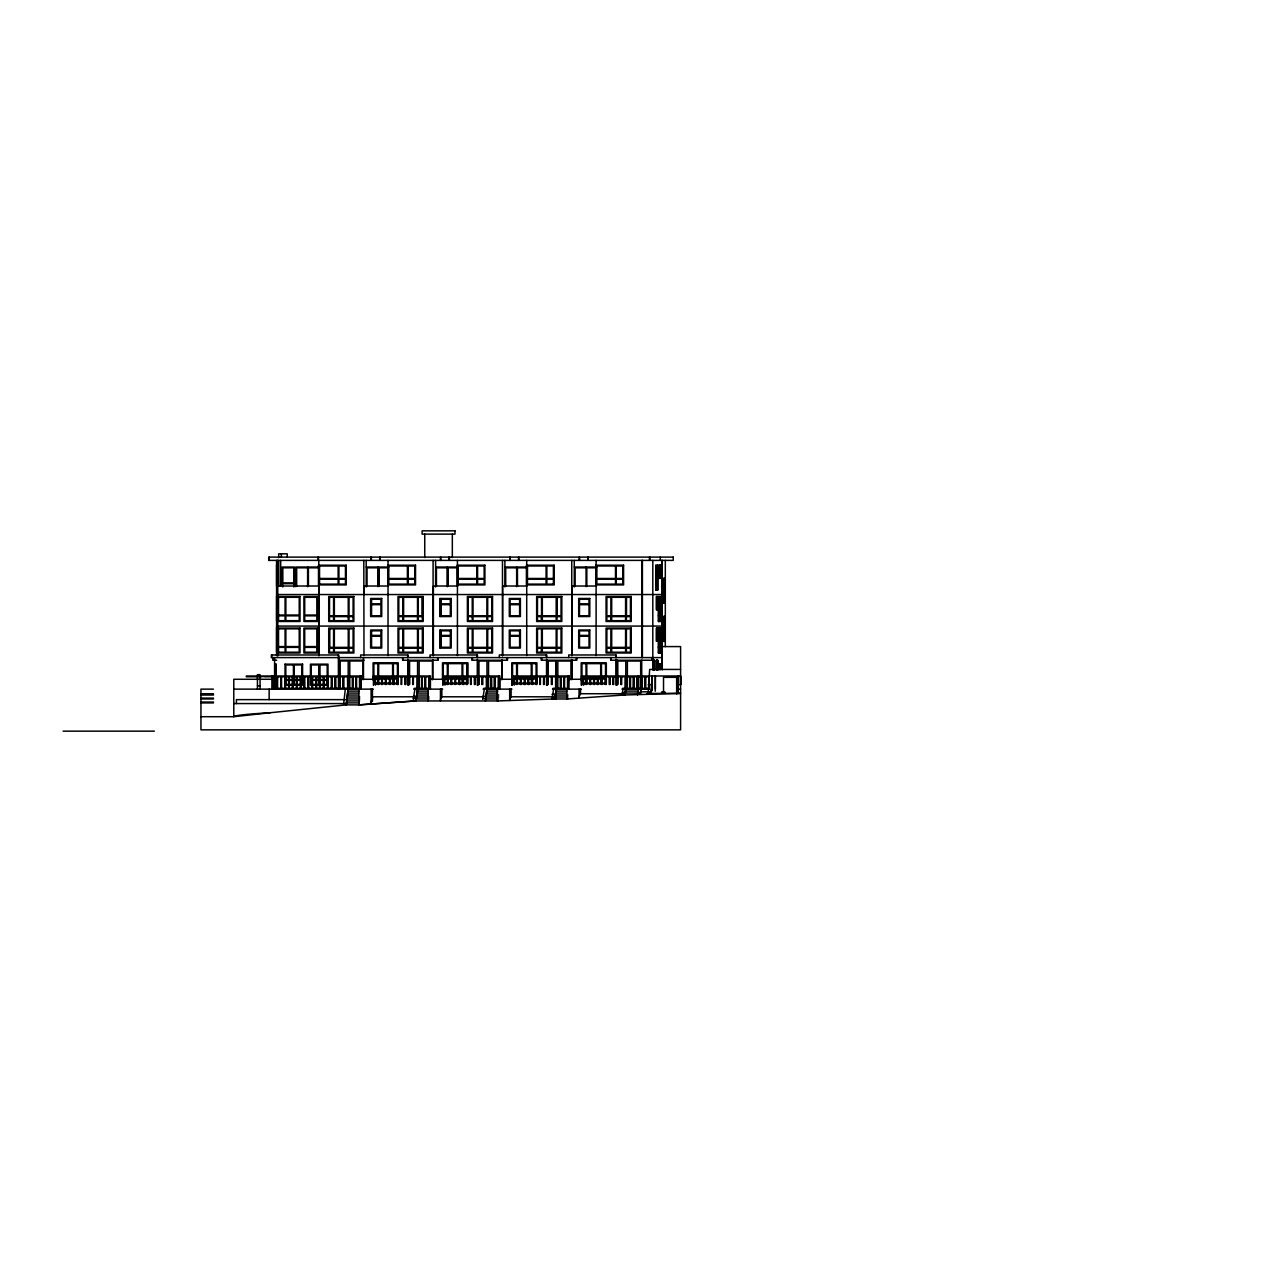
<?xml version="1.0" encoding="UTF-8"?>
<svg xmlns="http://www.w3.org/2000/svg" width="1262" height="1262" viewBox="0 0 1262 1262"><rect width="100%" height="100%" fill="white"/><g stroke="black" fill="none" stroke-linecap="round" stroke-linejoin="round"><path stroke-width="1.5" d="M329.508 647.343L329.524 628.839L333.594 628.839L333.562 647.343L329.508 647.343L329.54 628.839M200.942 716.706L233.785 716.706A46.694 2.477 -2.4 0 1 270.021 712.762L346.119 704.89L346.119 703.565M422.344 615.824L422.36 597.305L418.29 597.305L418.29 615.824L422.36 615.824L422.376 597.305M491.738 615.824L491.754 597.305L487.7 597.305L487.684 615.824L491.77 615.824L491.77 597.305M556.211 693.059L556.211 689.131L554.617 699.306M556.968 597.305L556.952 615.824L561.038 615.824L561.038 597.305L556.968 597.305L556.968 615.824M596.106 560.391L596.106 655.625M626.394 628.839L626.362 647.359L630.432 647.359L630.448 628.839L626.362 628.839M626.378 615.824L626.394 597.305M641.932 560.391L641.932 657.597M652.817 669.428L652.817 657.597M654.268 669.775L654.268 660.231M657.565 669.775L657.565 660.231M660.136 669.538L660.136 663.922M661.982 669.428L661.982 560.391M677.82 692.522L677.82 684.682L680.597 684.682L680.597 675.99M677.82 684.682L677.962 675.99L677.962 693.516M343.706 703.565L345.299 689.131M346.324 704.89L347.918 689.131M622.545 695.031L680.597 693.39L648.163 693.39L649.662 669.428L680.581 669.428M650.782 693.39L652.28 675.99L652.28 690.282M413.321 699.416L414.914 689.131M415.939 700.946L417.533 689.131L417.438 693.059M482.731 699.416L484.324 689.131M485.349 700.946L486.943 689.131L486.832 693.059M622.213 695.031L623.002 689.131M624.832 695.031L625.621 689.131L625.51 693.059M637.531 695.031L638.335 689.131L638.225 691.087L625.258 691.087L625.258 693.059M371.107 702.713L372.448 696.798L414.094 696.798L413.321 698.549L415.939 698.549M371.769 701.073L372.448 698.107M551.999 699.306L553.592 689.131M640.149 693.721L640.954 691.813L649.488 691.813L648.163 692.081M579.037 696.813L580.536 693.721L580.536 689.131M440.454 699.637L441.842 696.798L441.842 689.131M509.674 699.211L511.126 696.798L511.11 689.131M646.996 693.611L648.494 693.327M620.636 695.252L623.254 695.031M270.021 712.762L233.785 716.706L233.785 679.271L273.191 679.271M360.553 704.764L415.466 700.946L498.253 700.946M358.802 704.89L415.592 700.946M566.875 698.974L623.807 695.031M497.512 700.946L554.05 698.974M276.583 565.202L276.583 586.231M554.207 565.202L526.443 565.202L526.443 584.905L554.207 584.905L554.176 565.202M623.602 565.202L595.838 565.202L595.838 584.905L623.602 584.905L623.586 565.202M318.56 565.991L338.137 565.991L338.137 578.469L319.523 578.469M655.798 566.039L657.676 566.039M658.953 566.007L660.326 566.007M318.403 567.032L295.876 567.032L295.907 586.688M366.248 567.032L388.759 567.032M435.642 567.032L458.169 567.032M504.91 567.032L527.437 567.032M574.32 567.032L596.847 567.032M307.66 567.821L296.665 567.821L296.68 586.341M319.412 567.821L308.401 567.821L308.401 586.341M378.016 567.821L367.037 567.821L367.053 586.341M378.805 567.821L378.805 586.341L378.758 567.821L387.939 567.821M447.426 567.821L436.431 567.821L436.431 586.341M448.199 567.821L448.199 586.341L448.168 567.821L457.349 567.821M516.694 567.821L505.699 567.821L505.715 586.341M526.617 567.821L517.436 567.821L517.483 586.341M586.089 567.821L575.109 567.821L575.125 586.341M596.011 567.821L586.83 567.821L586.83 586.341M655.798 570.913L657.676 570.913M655.798 571.702L657.676 571.702M658.953 577.57L660.326 577.57M553.419 578.469L546.856 578.469L546.872 565.991L553.419 565.991L553.403 578.469M622.813 578.469L616.25 578.469L616.266 565.991L622.813 565.991L622.797 578.469M318.56 584.117L338.137 584.117L338.121 579.258L319.523 579.258L319.554 584.117M553.419 584.117L546.856 584.117L546.872 579.258L553.419 579.258L553.403 584.117M622.813 584.117L616.25 584.117L616.266 579.258L622.813 579.258L622.797 584.117M279.281 586.01L319.176 586.01M388.444 586.01L363.992 586.01L364.087 594.544M457.854 586.01L433.387 586.01L433.387 655.625M527.122 586.01L502.655 586.01L502.655 655.625M596.516 586.01L572.065 586.01L572.065 655.625M655.798 589.433L657.676 589.433M277.766 594.544L433.087 594.544M433.387 594.544L571.749 594.544M572.065 594.544L661.982 594.544M276.583 595.869L276.583 620.825M277.561 597.305L285.086 597.305L285.086 615.036L277.561 615.036M542.281 597.305L556.195 597.305L556.163 615.824L542.281 615.824L542.281 597.305L542.313 615.824M658.448 597.336L660.326 597.336M371.407 599.276L380.95 599.276L380.919 603.883L371.407 603.883L371.407 599.276L371.422 603.883M371.407 604.672L380.95 604.672L380.95 615.761L371.407 615.761L371.407 604.672L371.422 615.761M299.236 615.036L285.859 615.036L285.859 597.305L299.236 597.305L299.22 615.036M658.448 615.067L660.326 615.067M277.561 615.824L285.086 615.824L285.07 620.683L277.561 620.683M625.589 615.824L611.691 615.824L611.691 597.305L625.589 597.305L625.573 615.824M658.448 615.856L660.326 615.856M541.524 616.613L537.438 616.613L537.47 620.683L541.524 620.683L541.524 616.613L541.508 620.683M542.281 616.613L556.195 616.613L556.163 620.683L542.281 620.683L542.281 616.613L542.313 620.683M556.952 616.613L561.038 616.613L561.006 620.683L556.952 620.683L556.968 616.613M606.848 620.683L610.918 620.683L610.918 616.613L606.848 616.613L606.864 620.683M626.362 616.613L630.432 616.613L630.432 620.683L626.362 620.683L626.378 616.613M299.236 620.683L285.859 620.683L285.859 615.824L299.236 615.824L299.22 620.683M625.589 620.683L611.691 620.683L611.707 616.613L625.589 616.613L625.573 620.683M658.448 620.715L660.326 620.715M277.766 626.078L433.087 626.078M433.387 626.078L571.749 626.078M572.065 626.078L661.982 626.078M276.583 627.388L276.583 652.344M277.561 628.839L285.086 628.839L285.086 646.57L277.561 646.57M299.236 628.839L285.859 628.839L285.859 646.57L299.236 646.57L299.22 628.839M542.281 628.839L556.195 628.839L556.163 647.359L542.281 647.359L542.281 628.839L542.313 647.359M658.448 628.855L660.326 628.855M371.407 630.811L380.95 630.811L380.919 635.401L371.407 635.401L371.407 630.811L371.422 635.401M371.407 636.19L380.95 636.19L380.95 647.28L371.407 647.28L371.407 636.19L371.422 647.28M658.448 646.586L660.326 646.586M662.25 646.586L680.597 646.586L680.597 729.846L200.942 729.846L200.942 689.131L213.42 689.131M277.561 647.359L285.086 647.359L285.086 652.217L277.561 652.217M299.236 647.359L285.859 647.359L285.859 652.217L299.236 652.217L299.22 647.359M625.589 647.359L611.691 647.359L611.691 628.839L625.589 628.839L625.573 647.359M658.448 647.374L660.326 647.374M541.524 648.147L537.438 648.147L537.438 652.217L541.524 652.217L541.524 648.147L541.508 652.217M542.281 648.147L556.195 648.147L556.163 652.217L542.281 652.217L542.281 648.147L542.313 652.217M556.952 648.147L561.038 648.147L561.038 652.217L556.952 652.217L556.968 648.147M606.848 648.147L610.918 648.147L610.918 652.217L606.848 652.217L606.864 648.147M625.589 648.147L611.691 648.147L611.691 652.217L625.589 652.217L625.573 648.147M626.362 652.217L630.432 652.217L630.432 648.147L626.362 648.147L626.378 652.217M658.448 652.233L660.326 652.233M661.982 657.597L271.803 657.597L271.803 654.978M276.709 660.231L272.797 660.231L272.797 657.597M339.131 660.184L364.15 660.184M556.353 691.087L556.258 661.051L548.26 661.051L548.118 684.477M653.164 661.02L654.473 661.02M656.445 661.02L657.77 661.02M397.435 663.638L393.365 663.638L393.397 678.215L397.451 678.215L397.42 663.638M447.332 663.638L443.262 663.638L443.293 678.215L447.347 678.215L447.316 663.638M466.845 663.638L462.775 663.638L462.807 678.215L466.861 678.215L466.83 663.638M276.283 664.017L275.116 664.017L275.053 688.342M285.023 664.159L302.596 664.159M658.953 664.711L660.326 664.711L660.326 668.56M301.807 664.948L285.811 664.948L285.827 679.54M246.279 675.99L361.169 675.99L361.169 679.745M373.426 685.376L373.426 675.99L430.468 675.99L430.389 689.131M569.146 679.745L569.146 675.99L512.104 675.99L512.183 685.376M246.279 676.779L262.259 676.779M263.868 676.779L347.571 676.779M418.479 676.779L428.859 676.779M486.391 676.779L443.609 676.779L443.609 684.477M555.659 676.779L512.893 676.779L512.893 684.477M626.567 688.342L636.947 688.342L636.947 676.779L626.567 676.779L626.646 688.342M638.446 676.779L648.952 676.779L648.952 688.342L638.446 688.342L638.446 676.779L638.54 688.342M378.71 678.215L392.608 678.215L392.608 663.638L378.71 663.638L378.521 684.477M448.12 678.215L462.018 678.215L462.018 663.638L448.12 663.638L447.931 684.477M373.867 679.003L377.953 679.003M378.71 679.003L392.608 679.003L392.592 683.073L378.71 683.073M393.381 679.003L397.451 679.003L397.435 683.073L393.381 683.073M443.262 679.003L447.347 679.003M448.12 679.003L462.018 679.003L462.002 683.073L448.12 683.073M462.775 679.003L466.861 679.003L466.861 683.073L462.775 683.073M512.546 679.003L516.615 679.003L516.6 683.073L512.546 683.073M581.956 679.003L586.041 679.003L586.01 683.073L581.956 683.073M568.925 679.271L583.628 679.271L583.628 685.187M285.811 679.54L301.807 679.54L301.792 664.948M375.224 683.073L377.953 683.073M444.618 683.073L447.347 683.073M375.019 683.862L398.24 683.862L398.224 662.85L373.079 662.85L373.095 680.044M444.413 683.862L467.65 683.862L467.65 662.85L442.489 662.85L442.489 680.044M513.681 683.862L536.918 683.862L536.918 662.85L511.757 662.85L511.757 680.044M583.107 683.862L606.328 683.862L606.328 662.85L581.167 662.85L581.183 680.044M285.811 684.398L301.807 684.398M648.163 684.682L650.782 684.682M327.994 685.187L310.436 685.187L310.436 664.159L327.994 664.159L328.025 688.342M257.432 685.834L260.051 685.834M272.276 688.342L348.202 688.247M414.362 688.295L417.58 688.295M483.772 688.295L486.974 688.295M498.269 688.342L487.873 688.342L487.873 676.779L498.269 676.779L498.19 688.342M553.04 688.295L556.258 688.295M557.141 688.342L567.537 688.342L567.537 676.779L557.141 676.779L557.236 688.342M622.576 688.295L625.794 688.295M233.785 689.131L373.284 689.131M413.605 689.131L442.678 689.131M483.015 689.131L511.946 689.131M552.504 689.131L581.372 689.131M621.929 689.131L649.662 689.131M679.193 689.131L680.597 689.131M650.782 690.756L652.06 690.756M359.007 691.087L347.87 691.087L347.87 693.059L348.123 689.131L348.123 693.059M428.323 691.087L417.17 691.087L417.17 693.059M497.717 691.087L486.58 691.087L486.58 693.059M566.985 691.087L555.848 691.087L555.895 698.974M661.43 692.081L665.074 692.081L665.074 693.39M622.213 692.728L624.832 692.728M637.531 692.728L640.149 692.728L640.954 689.131L640.954 693.059M358.755 693.059L347.602 693.059L347.602 695.031M428.055 693.059L416.917 693.059L416.917 695.031M497.465 693.059L486.312 693.059L486.312 695.031M566.733 693.059L555.58 693.059L555.643 698.974M637.957 693.059L625.005 693.059L625.005 695.031M200.942 693.737L213.42 693.737L213.42 695.031L200.942 695.031M580.536 693.721L624.816 693.721M551.999 694.384L554.617 694.384M358.503 695.031L347.35 695.031L347.35 697.003M427.802 695.031L416.665 695.031L416.665 697.003M498.758 695.031L486.059 695.031L486.059 697.003M568.026 695.031L555.327 695.031L555.375 698.974M413.321 696.34L415.939 696.34M482.731 696.34L485.349 696.34M441.842 696.798L483.488 696.798L482.731 698.485L485.349 698.485M511.126 696.798L552.756 696.798M359.796 697.003L347.097 697.003L347.097 700.946M429.096 697.003L416.397 697.003L416.397 698.974M498.758 697.003L485.807 697.003L485.807 698.974M568.026 697.003L555.075 697.003L555.075 698.974M551.999 697.287L554.617 697.287M200.942 698.107L213.42 698.107L213.42 698.974L200.942 698.974M359.796 698.974L346.829 698.974L346.829 702.918M429.096 698.974L416.144 698.974L416.144 700.946M498.506 698.974L485.539 698.974L485.539 700.946M552.914 698.974L567.774 698.974M343.343 699.637L236.42 699.637L236.42 703.565M343.706 699.637L346.324 699.637M359.544 700.946L346.577 700.946L346.577 702.918M200.942 702.051L213.42 702.051L213.42 702.918L200.942 702.918M346.324 702.918L359.276 702.918M233.785 703.565L346.324 703.565M346.119 704.89L359.023 704.89L358.802 689.131M63.1 731.155L154.39 731.155M680.597 684.682L680.581 675.99L581.514 675.99L581.593 685.376M566.733 689.131L566.733 698.974M676.653 694.053L676.653 677.331L663.528 677.331L663.528 692.207M665.311 560.391L665.311 646.586M664.285 578.359L664.285 603.315M664.285 616.455L664.285 641.412M663.907 578.359L663.907 603.315M663.907 616.455L663.907 641.412M662.25 560.391L662.25 669.791M662.455 692.081L662.455 693.39M660.389 669.538L660.389 663.922L658.89 663.922L658.89 669.538M660.31 557.11L660.31 560.391M660.136 565.218L660.136 578.359M660.136 596.547L660.136 621.503M660.136 628.066L660.136 653.022M660.073 566.007L660.073 577.57M660.073 597.336L660.073 615.067M660.073 615.856L660.073 620.715M660.073 628.855L660.073 646.586M660.073 647.374L660.073 652.233M660.073 664.711L660.073 668.56M659.805 566.007L659.742 577.57M659.805 664.711L659.742 668.56M659.49 566.007L659.537 577.57M659.49 664.711L659.553 668.56M659.158 565.218L659.158 578.359M659.285 597.336L659.221 615.067M659.221 615.856L659.285 620.715M659.221 628.855L659.285 646.586M659.221 647.374L659.285 652.233M659.158 663.922L659.158 669.538M659.016 597.336L658.953 615.067M658.953 615.856L659.016 620.715M658.953 628.855L659.016 646.586M658.953 647.374L659.016 652.233M658.638 596.547L658.638 621.503M658.638 628.066L658.638 653.022M657.77 670.122L657.833 660.231L656.398 660.231L656.398 669.775M657.486 565.266L657.486 590.222M657.502 661.02L657.502 670.122M657.423 566.039L657.423 570.913M657.423 571.702L657.423 589.433M657.265 661.02L657.202 670.122M657.045 596.547L657.045 609.672M657.045 628.066L657.045 641.206M656.95 660.231L656.95 668.892M656.713 597.336L656.713 608.883M656.713 628.855L656.713 640.418M656.713 661.02L656.713 670.122M656.571 566.039L656.634 570.913M656.634 571.702L656.571 589.433M656.65 596.547L656.65 609.672M656.65 628.066L656.65 641.206M656.65 660.231L656.445 670.122M656.366 566.039L656.303 570.913M656.366 571.702L656.303 589.433M655.988 565.266L655.988 590.222M655.435 675.99L655.435 689.131M655.23 675.99L655.23 691.229M654.473 670.122L654.536 660.231L653.101 660.231L653.164 670.122M654.205 661.02L654.205 670.122M653.921 661.02L653.984 670.122M653.716 660.231L653.653 668.892M653.353 660.231L653.416 670.122M652.817 560.391L652.801 660.231L610.698 660.231L610.698 657.597M651.728 657.597L651.728 660.231M649.898 557.11L649.898 560.391M649.441 557.11L649.441 560.391M645.813 676.779L645.734 688.342M645.134 676.779L645.134 688.342M645.056 676.779L645.056 688.342M642.405 560.391L642.405 657.597M642.342 676.779L642.263 688.342M641.727 660.231L641.743 689.131M641.585 676.779L641.664 688.342M640.686 689.131L640.67 661.051L627.372 661.051L627.372 689.131M637.736 675.99L637.657 689.131M636.868 676.779L636.868 688.342M633.177 676.779L633.098 688.342M629.659 676.779L629.754 688.342M625.778 691.087L625.794 661.051L617.796 661.051L617.812 684.398M624.99 688.342L625.069 676.779L582.303 676.779L582.381 684.477M621.503 676.779L621.503 684.477M621.425 676.779L621.425 684.477M620.825 676.779L620.746 684.477M617.623 676.779L617.544 684.477M616.724 660.231L616.755 685.266M616.629 659.569L616.629 685.187M616.172 657.597L616.172 654.978L568.736 654.978L568.736 657.597M615.966 659.569L615.966 685.187M615.761 654.978L615.761 657.597M613.663 676.779L613.742 684.477M611.108 657.597L611.108 660.231M610.903 616.613L610.903 620.683M610.903 648.147L610.903 652.217M609.877 676.779L609.877 684.477M609.783 676.779L609.783 684.477M609.12 676.779L609.199 684.477M605.318 676.779L605.239 684.477M602.037 676.779L602.116 684.477M601.453 676.779L601.375 684.477M598.251 676.779L598.156 684.477M593.613 676.779L593.692 684.477M590.49 676.779L590.49 684.477M590.411 676.779L590.411 684.477M589.827 676.779L589.733 684.477M588.202 557.11L588.202 560.391M587.903 557.11L587.903 560.391M586.609 676.779L586.53 684.477M586.057 567.032L586.057 586.688M585.868 676.779L585.947 684.477M581.372 679.271L581.372 685.187M579.558 557.11L579.558 560.391M579.258 557.11L579.258 560.391M579.037 689.131L579.037 698.123M576.766 657.597L576.766 660.231L541.272 660.231L541.272 657.597M576.355 657.597L576.355 660.231M574.273 560.391L574.273 586.956M572.207 660.231L572.191 679.492M571.749 560.391L571.749 655.625M571.544 659.569L571.544 679.271M571.118 679.761L571.15 661.051L557.836 661.051L557.851 689.131M569.067 675.99L568.925 689.131M568.326 675.99L568.231 689.131M563.688 676.779L563.767 688.342M560.249 676.779L560.328 688.342M556.242 661.051L556.242 676.621M556.1 689.131L556.1 693.059M555.58 676.779L555.659 688.342M552.078 676.779L552.078 684.477M551.999 676.779L551.999 684.477M551.415 676.779L551.336 684.477M547.456 676.779L547.534 684.477M547.187 660.231L547.219 685.266M546.746 657.597L546.746 654.978L499.31 654.978L499.31 657.597M546.541 659.569L546.541 685.187M546.336 654.978L546.336 657.597M544.253 676.779L544.332 684.477M541.682 657.597L541.682 660.231M540.452 676.779L540.373 684.477M539.789 676.779L539.71 684.477M535.908 676.779L535.829 684.477M532.706 676.779L532.627 684.477M531.949 676.779L532.028 684.477M528.825 676.779L528.746 684.477M526.711 560.391L526.711 655.625M524.203 676.779L524.282 684.477M521.08 676.779L521.08 684.477M521.001 676.779L521.001 684.477M520.323 676.779L520.401 684.477M518.808 557.11L518.808 560.391M518.493 557.11L518.493 560.391M517.199 676.779L517.12 684.477M516.647 567.032L516.647 586.688M516.537 676.779L516.442 684.477M514.218 685.187L514.218 679.271L499.515 679.271L499.515 689.131M511.946 679.271L511.946 685.187M510.163 557.11L510.163 560.391M509.848 557.11L509.848 560.391M509.674 689.131L509.674 700.52M507.513 657.597L507.513 660.231L472.004 660.231L472.004 657.597M507.103 657.597L507.103 660.231M504.879 560.391L504.879 586.956M502.481 560.391L502.481 655.625M502.15 659.569L502.15 679.271M501.85 679.761L501.866 661.051L488.552 661.051L488.552 689.131M499.799 689.131L499.878 675.99L442.836 675.99L442.836 685.376M499.058 675.99L498.963 689.131M497.37 689.131L497.37 700.946M495.161 676.779L495.083 688.342M494.499 676.779L494.499 688.342M494.42 676.779L494.42 688.342M491.644 676.779L491.738 688.342M487.968 676.779L487.968 688.342M487.085 675.99L487.085 689.131M486.974 676.621L486.958 661.051L478.976 661.051L479.008 684.398M486.312 676.779L486.391 688.342M482.731 676.779L482.81 684.477M478.945 676.779L478.85 684.477M478.266 676.779L478.188 684.477M477.919 660.231L477.935 685.266M477.478 657.597L477.478 654.978L430.042 654.978L430.042 657.597M477.273 659.569L477.273 685.187M477.068 654.978L477.068 657.597M474.307 676.779L474.386 684.477M472.414 657.597L472.414 660.231M471.183 676.779L471.105 684.477M470.426 676.779L470.521 684.477M467.618 662.85L467.618 683.862M467.224 676.779L467.303 684.477M462.681 676.779L462.76 684.477M459.557 676.779L459.557 684.477M459.478 676.779L459.478 684.477M458.8 676.779L458.895 684.477M457.428 560.391L457.428 655.625M455.677 676.779L455.598 684.477M455.014 676.779L454.935 684.477M452.332 534.126L452.332 557.52M451.812 676.779L451.717 684.477M451.133 676.779L451.133 684.477M451.055 676.779L451.055 684.477M449.398 557.11L449.398 560.391M449.098 557.11L449.098 560.391M447.852 676.779L447.852 684.477M447.426 586.341L447.395 567.032L447.379 586.688M447.253 676.779L447.174 684.477M444.934 685.187L444.934 679.271L430.247 679.271L430.247 689.131M440.832 599.276L440.832 603.883M440.832 604.672L440.832 615.761M440.832 630.811L440.832 635.401M440.832 636.19L440.832 647.28M440.753 557.11L440.753 560.391M440.454 557.11L440.454 560.391M440.454 689.131L440.454 700.946M440.044 598.488L440.044 616.55M440.044 630.022L440.044 648.069M438.103 657.597L438.103 660.231L402.61 660.231L402.61 657.597M437.693 657.597L437.693 660.231M435.611 560.391L435.611 586.956M433.087 560.391L433.087 655.625M432.866 659.569L432.866 679.271M432.472 679.761L432.456 661.051L419.158 661.051L419.158 689.131M429.569 675.99L429.648 689.131M428.78 676.779L428.859 688.342L418.479 688.342L418.558 676.779M428.149 689.131L428.149 700.946M425.688 676.779L425.767 688.342M425.089 676.779L425.089 688.342M425.01 676.779L425.01 688.342M424.742 534.126L424.742 557.52M422.249 676.779L422.328 688.342M417.69 675.99L417.69 689.131M417.58 676.621L417.564 661.051L409.582 661.051L409.535 684.477M416.902 688.342L416.981 676.779L374.215 676.779L374.293 684.477M413.415 676.779L413.337 684.477M409.456 676.779L409.456 684.477M408.872 676.779L408.778 684.477M408.541 660.231L408.509 685.266M408.083 657.597L408.083 654.978L360.648 654.978L360.648 657.597M407.878 659.569L407.878 685.187M407.673 654.978L407.673 657.597M404.992 676.779L404.913 684.477M403.02 657.597L403.02 660.231M401.789 676.779L401.695 684.477M401.111 676.779L401.032 684.477M397.909 676.779L397.83 684.477M397.23 676.779L397.23 684.477M397.151 676.779L397.151 684.477M393.365 676.779L393.287 684.477M390.163 676.779L390.068 684.477M389.485 676.779L389.406 684.477M388.033 560.391L388.033 655.625M386.204 676.779L386.282 684.477M385.604 676.779L385.604 684.477M385.525 676.779L385.525 684.477M382.323 676.779L382.402 684.477M381.739 676.779L381.739 684.477M381.645 676.779L381.645 684.477M380.004 557.11L380.004 560.391M379.688 557.11L379.688 560.391M378.442 676.779L378.442 684.477M378.016 586.341L378.001 567.032L377.985 586.688M377.859 676.779L377.78 684.477M375.54 685.187L375.54 679.271L360.837 679.271L360.837 689.131M373.505 675.99L373.505 679.745M372.448 689.131L372.448 701.498M371.359 557.11L371.359 560.391M371.044 557.11L371.044 560.391M371.107 689.131L371.107 704.022M366.201 560.391L366.201 586.956M363.803 560.391L363.992 655.625M363.472 657.597L363.472 679.271M363.093 679.713L363.077 661.004L349.779 661.004L349.795 689.084M361.09 675.99L361.09 689.131M360.348 675.99L360.254 689.131M356.452 676.779L356.452 688.342M356.373 676.779L356.373 688.342M355.71 676.779L355.789 688.342M352.272 676.779L352.35 688.342M348.359 675.99L348.28 689.131M348.202 676.574L348.186 661.004L340.204 661.004L340.204 688.247M347.539 675.99L347.649 689.131M343.611 676.779L343.611 688.342M343.516 676.779L343.516 688.342M342.933 676.779L342.854 688.342M339.73 676.779L339.652 688.342M339.162 657.597L339.162 689.084M338.973 676.779L339.052 688.342M338.768 657.597L338.768 654.978L271.33 654.978L271.33 657.597M338.342 654.978L338.484 689.131M335.771 676.779L335.85 688.342M335.187 676.779L335.187 688.342M335.108 676.779L335.108 688.342M331.985 676.779L331.985 688.342M331.89 676.779L331.89 688.342M331.307 676.779L331.228 688.342M328.104 676.779L328.104 688.342M327.347 676.779L327.426 688.342M324.224 676.779L324.145 688.342M323.561 676.779L323.561 688.342M323.466 676.779L323.466 688.342M320.343 676.779L320.264 688.342M319.523 565.991L319.554 578.469M318.829 565.991L318.829 578.469M318.829 579.258L318.829 584.117M319.065 586.01L319.065 655.625M318.765 560.391L318.765 655.625M318.45 557.11L318.45 560.391M318.15 557.11L318.15 560.391M315.8 676.779L315.721 688.342M312.519 676.779L312.597 688.342M311.84 676.779L311.935 688.342M308.638 676.779L308.717 688.342M307.612 567.032L307.612 586.688M304.757 676.779L304.852 688.342M304.174 676.779L304.174 688.342M304.095 676.779L304.095 688.342M302.58 664.159L302.596 685.187L285.023 685.187L285.054 664.159M301.792 684.398L301.807 680.328L285.811 680.328L285.827 684.398M300.214 676.779L300.293 688.342M297.091 676.779L297.012 688.342M296.333 676.779L296.428 688.342M294.519 585.631L294.503 567.032L282.136 567.032L282.152 585.631M294.22 664.948L294.22 679.54M294.22 680.328L294.188 684.398M293.794 586.956L293.825 583.707L282.83 583.707L282.83 586.956M293.415 664.948L293.431 679.54M293.415 680.328L293.431 684.398M293.131 676.779L293.21 688.342M292.547 676.779L292.547 688.342M292.469 676.779L292.469 688.342M289.345 676.779L289.266 688.342M288.588 676.779L288.667 688.342M287.247 557.11L287.247 553.829L278.681 553.829L278.681 557.709M285.464 676.779L285.464 688.342M285.386 676.779L285.386 688.342M284.707 676.779L284.802 688.342M281.505 676.779L281.584 688.342M281.363 553.829L281.363 557.11M280.921 676.779L280.842 688.342M278.539 597.305L278.523 615.036M278.539 615.824L278.523 620.683M278.523 628.839L278.539 646.57M278.523 647.359L278.539 652.217M277.971 560.391L277.971 586.01M277.814 597.305L277.814 615.036M277.814 615.824L277.814 620.683M277.814 628.839L277.814 646.57M277.814 647.359L277.814 652.217M277.766 560.391L277.766 656.066M277.656 676.779L277.577 688.342M276.914 676.779L276.993 688.342M276.583 560.391L276.583 655.625M275.731 677.552L275.731 664.806L275.668 689.131M275.384 664.017L275.416 688.342M274.8 676.779L274.737 688.342M274.564 657.597L274.627 689.131M274.185 688.342L273.822 676.779M273.381 676.779L273.507 688.342M273.255 675.99L273.191 689.131M273.002 676.779L272.923 688.342M272.766 676.779L272.766 688.342M272.466 676.779L272.513 688.342M272.213 675.99L272.135 689.131M269.279 557.11L269.279 560.391M269.153 689.131L269.153 699.637M260.051 689.131L260.051 674.681L257.432 674.681L257.432 689.131M329.54 597.32L329.508 615.824L333.578 615.824L333.594 597.32L329.524 597.32M349.038 628.839L349.006 647.359L353.092 647.359L353.108 628.839L349.022 628.839M349.038 597.305L349.006 615.824L353.092 615.824L353.108 597.305L349.022 597.305M398.808 628.839L398.776 647.343L402.846 647.343L402.862 628.839L398.792 628.839M398.808 597.32L398.776 615.824L402.846 615.824L402.862 597.32L398.792 597.32M418.321 628.839L418.29 647.359L422.36 647.359L422.376 628.839L418.29 628.839M468.218 628.839L468.186 647.343L472.24 647.343L472.256 628.839L468.186 628.839M468.218 597.32L468.186 615.824L472.24 615.824L472.256 597.32L468.186 597.32M487.716 628.839L487.684 647.359L491.77 647.359L491.77 628.839L487.7 628.839M537.486 628.839L537.454 647.343L541.524 647.343L541.524 628.839L537.454 628.839M537.486 597.32L537.454 615.824L541.524 615.824L541.524 597.32L537.454 597.32M556.984 628.839L556.952 647.359L561.038 647.359L561.038 628.839L556.968 628.839M606.88 628.839L606.848 647.343L610.918 647.343L610.934 628.839L606.864 628.839M606.88 597.32L606.848 615.824L610.918 615.824L610.934 597.32L606.864 597.32M626.362 597.305L626.362 615.824L630.432 615.824L630.448 597.305L626.362 597.305M454.967 530.845L422.123 530.845L422.123 534.126L454.967 534.126L454.967 530.845M673.23 557.11L268.696 557.11L268.696 560.391L673.23 560.391L673.23 557.11M346.261 565.202L318.497 565.202L318.497 584.905L346.261 584.905L346.245 565.202M415.529 565.202L387.765 565.202L387.765 584.905L415.529 584.905L415.529 565.202M484.939 565.202L457.175 565.202L457.175 584.905L484.939 584.905L484.908 565.202M657.739 565.266L655.735 565.266L655.735 590.222L657.739 590.222L657.739 565.266M660.389 565.218L658.89 565.218L658.89 578.359L660.389 578.359L660.389 565.218M345.472 565.991L338.91 565.991L338.926 578.469L345.472 578.469L345.457 565.991M407.421 565.991L388.791 565.991L388.822 578.469L407.421 578.469L407.389 565.991M414.741 565.991L408.178 565.991L408.178 578.469L414.741 578.469L414.741 565.991M476.815 565.991L458.201 565.991L458.201 578.469L476.815 578.469L476.799 565.991M484.151 565.991L477.588 565.991L477.604 578.469L484.151 578.469L484.151 565.991M546.083 565.991L527.469 565.991L527.484 578.469L546.083 578.469L546.083 565.991M615.493 565.991L596.879 565.991L596.879 578.469L615.493 578.469L615.493 565.991M293.825 567.821L282.83 567.821L282.83 582.918L293.825 582.918L293.794 567.821M664.553 578.359L663.654 578.359L663.654 603.315L664.553 603.315L664.553 578.359M345.472 579.258L338.91 579.258L338.926 584.117L345.472 584.117L345.457 579.258M407.421 579.258L388.791 579.258L388.822 584.117L407.421 584.117L407.389 579.258M414.741 579.258L408.178 579.258L408.178 584.117L414.741 584.117L414.725 579.258M476.815 579.258L458.201 579.258L458.216 584.117L476.815 584.117L476.799 579.258M484.151 579.258L477.588 579.258L477.588 584.117L484.151 584.117L484.151 579.258M546.083 579.258L527.469 579.258L527.469 584.117L546.083 584.117L546.083 579.258M615.493 579.258L596.879 579.258L596.879 584.117L615.493 584.117L615.493 579.258M300.025 596.516L277.498 596.516L277.498 621.472L300.025 621.472L299.993 596.516M317.693 596.516L303.921 596.516L303.953 621.472L317.693 621.472L317.677 596.516M353.881 596.516L328.719 596.516L328.735 621.472L353.881 621.472L353.865 596.516M423.149 596.516L397.987 596.516L397.987 621.472L423.149 621.472L423.149 596.516M492.543 596.516L467.382 596.516L467.413 621.472L492.543 621.472L492.543 596.516M561.827 596.516L536.65 596.516L536.65 621.472L561.827 621.472L561.827 596.516M631.221 596.516L606.06 596.516L606.075 621.472L631.221 621.472L631.205 596.516M657.297 596.547L656.398 596.547L656.398 609.672L657.297 609.672L657.297 596.547M660.389 596.547L658.385 596.547L658.385 621.503L660.389 621.503L660.389 596.547M316.92 597.305L304.71 597.305L304.741 615.036L316.92 615.036L316.888 597.305M348.249 597.305L334.351 597.305L334.351 615.824L348.249 615.824L348.233 597.305M417.517 597.305L403.619 597.305L403.619 615.824L417.517 615.824L417.517 597.305M486.927 597.305L473.013 597.305L473.045 615.824L486.927 615.824L486.927 597.305M381.723 598.488L370.618 598.488L370.634 616.55L381.723 616.55L381.723 598.488M451.133 598.488L440.028 598.488L440.028 616.55L451.133 616.55L451.118 598.488M520.401 598.488L509.296 598.488L509.312 616.55L520.401 616.55L520.386 598.488M589.796 598.488L578.69 598.488L578.706 616.55L589.796 616.55L589.796 598.488M450.345 599.276L440.801 599.276L440.801 603.883L450.345 603.883L450.329 599.276M519.613 599.276L510.069 599.276L510.1 603.883L519.613 603.883L519.613 599.276M589.023 599.276L579.479 599.276L579.479 603.883L589.023 603.883L588.991 599.276M450.345 604.672L440.801 604.672L440.801 615.761L450.345 615.761L450.329 604.672M519.613 604.672L510.069 604.672L510.069 615.761L519.613 615.761L519.613 604.672M589.023 604.672L579.479 604.672L579.479 615.761L589.023 615.761L589.023 604.672M316.92 615.824L304.71 615.824L304.741 620.683L316.92 620.683L316.888 615.824M333.578 616.613L329.508 616.613L329.524 620.683L333.578 620.683L333.562 616.613M348.249 616.613L334.351 616.613L334.367 620.683L348.249 620.683L348.233 616.613M353.092 616.613L349.006 616.613L349.006 620.683L353.092 620.683L353.076 616.613M402.846 616.613L398.776 616.613L398.792 620.683L402.846 620.683L402.83 616.613M417.517 616.613L403.619 616.613L403.635 620.683L417.517 620.683L417.517 616.613M422.36 616.613L418.29 616.613L418.29 620.683L422.36 620.683L422.344 616.613M472.256 616.613L468.17 616.613L468.186 620.683L472.256 620.683L472.225 616.613M486.927 616.613L473.013 616.613L473.013 620.683L486.927 620.683L486.895 616.613M491.77 616.613L487.684 616.613L487.684 620.683L491.77 620.683L491.77 616.613M664.553 616.455L663.654 616.455L663.654 641.412L664.553 641.412L664.553 616.455M300.025 628.05L277.498 628.05L277.498 653.006L300.025 653.006L300.025 628.05M317.693 628.05L303.921 628.05L303.921 653.006L317.693 653.006L317.677 628.05M353.881 628.05L328.719 628.05L328.735 653.006L353.881 653.006L353.881 628.05M423.149 628.05L397.987 628.05L398.003 653.006L423.149 653.006L423.133 628.05M492.543 628.05L467.382 628.05L467.382 653.006L492.543 653.006L492.543 628.05M561.827 628.05L536.65 628.05L536.65 653.006L561.827 653.006L561.827 628.05M631.221 628.05L606.06 628.05L606.06 653.006L631.221 653.006L631.205 628.05M657.297 628.066L656.398 628.066L656.398 641.206L657.297 641.206L657.297 628.066M660.389 628.066L658.385 628.066L658.385 653.022L660.389 653.022L660.389 628.066M316.92 628.839L304.71 628.839L304.741 646.57L316.92 646.57L316.888 628.839M348.249 628.839L334.351 628.839L334.351 647.359L348.249 647.359L348.249 628.839M417.517 628.839L403.619 628.839L403.619 647.359L417.517 647.359L417.517 628.839M486.927 628.839L473.013 628.839L473.045 647.359L486.927 647.359L486.895 628.839M381.723 630.022L370.618 630.022L370.618 648.069L381.723 648.069L381.723 630.022M451.133 630.022L440.028 630.022L440.028 648.069L451.133 648.069L451.133 630.022M520.401 630.022L509.296 630.022L509.296 648.069L520.401 648.069L520.386 630.022M589.796 630.022L578.69 630.022L578.69 648.069L589.796 648.069L589.796 630.022M450.345 630.811L440.801 630.811L440.801 635.401L450.345 635.401L450.345 630.811M519.613 630.811L510.069 630.811L510.1 635.401L519.613 635.401L519.597 630.811M589.023 630.811L579.479 630.811L579.479 635.401L589.023 635.401L589.023 630.811M450.345 636.19L440.801 636.19L440.801 647.28L450.345 647.28L450.345 636.19M519.613 636.19L510.069 636.19L510.069 647.28L519.613 647.28L519.613 636.19M589.023 636.19L579.479 636.19L579.495 647.28L589.023 647.28L589.023 636.19M316.92 647.359L304.71 647.359L304.741 652.217L316.92 652.217L316.92 647.359M333.578 648.147L329.508 648.147L329.508 652.217L333.578 652.217L333.578 648.147M348.249 648.147L334.351 648.147L334.351 652.217L348.249 652.217L348.233 648.147M353.092 648.147L349.006 648.147L349.006 652.217L353.092 652.217L353.092 648.147M402.846 648.147L398.776 648.147L398.792 652.217L402.846 652.217L402.83 648.147M417.517 648.147L403.619 648.147L403.619 652.217L417.517 652.217L417.517 648.147M422.36 648.147L418.29 648.147L418.29 652.217L422.36 652.217L422.344 648.147M472.256 648.147L468.17 648.147L468.17 652.217L472.256 652.217L472.256 648.147M486.927 648.147L473.013 648.147L473.045 652.217L486.927 652.217L486.895 648.147M491.77 648.147L487.684 648.147L487.7 652.217L491.77 652.217L491.738 648.147M377.937 663.638L373.852 663.638L373.883 678.215L377.953 678.215L377.922 663.638M516.615 663.638L512.53 663.638L512.561 678.215L516.615 678.215L516.584 663.638M531.286 663.638L517.388 663.638L517.404 678.215L531.286 678.215L531.27 663.638M536.113 663.638L532.043 663.638L532.075 678.215L536.129 678.215L536.098 663.638M586.025 663.638L581.94 663.638L581.971 678.215L586.041 678.215L586.01 663.638M600.696 663.638L586.798 663.638L586.814 678.215L600.696 678.215L600.696 663.638M605.523 663.638L601.453 663.638L601.485 678.215L605.539 678.215L605.508 663.638M327.221 664.948L311.225 664.948L311.225 679.54L327.221 679.54L327.189 664.948M359.56 676.779L349.164 676.779L349.164 688.342L359.56 688.342L359.481 676.779M531.286 679.003L517.388 679.003L517.388 683.073L531.286 683.073L531.27 679.003M536.129 679.003L532.043 679.003L532.075 683.073L536.129 683.073L536.129 679.003M600.696 679.003L586.798 679.003L586.814 683.073L600.696 683.073L600.68 679.003M605.539 679.003L601.469 679.003L601.485 683.073L605.539 683.073L605.523 679.003M327.221 680.328L311.225 680.328L311.241 684.398L327.221 684.398L327.189 680.328M633.855 688.342L633.855 676.779L633.776 688.342M630.416 688.342L630.416 676.779L630.337 688.342M613.08 684.477L613.08 676.779L613.001 684.477M605.997 684.477L605.997 676.779L605.918 684.477M597.573 684.477L597.573 676.779L597.494 684.477M594.37 684.477L594.37 676.779L594.292 684.477M564.429 688.342L564.429 676.779L564.351 688.342M561.006 688.342L561.006 676.779L560.912 688.342M543.67 684.477L543.67 676.779L543.575 684.477M536.587 684.477L536.587 676.779L536.492 684.477M528.163 684.477L528.163 676.779L528.068 684.477M524.945 684.477L524.945 676.779L524.866 684.477M491.06 688.342L491.06 676.779L490.981 688.342M482.147 684.477L482.147 676.779L482.068 684.477M475.064 684.477L475.064 676.779L474.985 684.477M466.64 684.477L466.64 676.779L466.561 684.477M463.438 684.477L463.438 676.779L463.359 684.477M421.666 688.342L421.666 676.779L421.571 688.342M412.737 684.477L412.737 676.779L412.658 684.477M405.654 684.477L405.654 676.779L405.575 684.477M394.028 684.477L394.028 676.779L393.949 684.477M353.029 688.342L353.029 676.779L352.934 688.342M319.68 688.342L319.617 664.948L319.601 688.342M318.829 679.54L318.829 664.948L318.813 679.54M318.829 684.398L318.829 680.328L318.813 684.398M316.478 688.342L316.478 676.779L316.383 688.342M308.054 688.342L308.054 676.779L307.975 688.342M300.971 688.342L300.971 676.779L300.892 688.342M280.479 586.01L280.479 560.391L280.385 586.01"/></g></svg>
